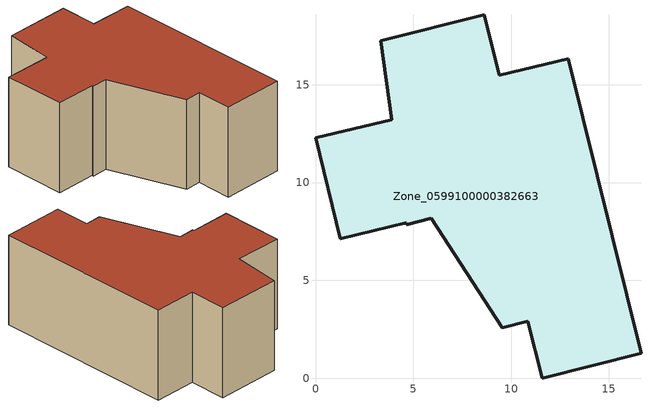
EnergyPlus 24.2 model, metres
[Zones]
Zone_0599100000382663
 floor ground (C_G): 4.63,7.96 1.27,7.13 0,12.28 3.9,13.2 3.33,17.26 8.63,18.58 9.4,15.48 12.91,16.34 16.64,1.28 11.59,0 10.84,2.92 9.54,2.58 5.93,8.18 4.65,7.84 z0
 wall outside (C_F): 1.27,7.13 4.63,7.96 4.65,7.84 5.93,8.18 9.54,2.58 10.84,2.92 11.59,0 16.64,1.28 12.91,16.34 9.4,15.48 8.63,18.58 3.33,17.26 3.9,13.2 0,12.28 1.27,7.13 z0:7.77
 roof outside (C_R): 3.9,13.2 0,12.28 1.27,7.13 4.63,7.96 4.65,7.84 5.93,8.18 9.54,2.58 10.84,2.92 11.59,0 16.64,1.28 12.91,16.34 9.4,15.48 8.63,18.58 3.33,17.26 z7.77
[BUILDING]
Pand.0599100000382663: North Axis=0; Terrain=City; Loads Convergence Tolerance Value=0.04; Temperature Convergence Tolerance Value=0.4; Solar Distribution=FullExterior; Maximum Number of Warmup Days=25; Minimum Number of Warmup Days=1
[Site:Location]
Rotterdam.The.Hague.AP_ZH_NLD Design_Conditions: Latitude=51.96; Longitude=4.45; Time Zone=1; Elevation=-4.5
[SITE:GROUNDTEMPERATURE:BUILDINGSURFACE]
18, 18, 18, 18, 18, 18, 18, 18, 18, 18, 18, 18
[MATERIAL] Thermal Absorptance=0.9; Solar Absorptance=0.7; Visible Absorptance=0.7
Name | Roughness | Thickness | Conductivity | Density | Specific Heat
G.D.1992-2005 | MediumSmooth | 0.15 | 0.06 | 540 | 1210
F.D.1992-2005 | Rough | 0.3 | 0.12 | 1920 | 840
R.D.1992-2005 | MediumRough | 0.2 | 0.08 | 1500 | 1000
[CONSTRUCTION]
C_G: G.D.1992-2005
C_F: F.D.1992-2005
C_R: R.D.1992-2005
[ZONE]
Zone_0599100000382663: Type=1; Multiplier=1; Ceiling Height=Autocalculate; Volume=Autocalculate; Floor Area=autocalculate; Part of Total Floor Area=Yes
[ZONEINFILTRATION:DESIGNFLOWRATE]
Infil_Zone_0599100000382663: Zone or ZoneList or Space or SpaceList=Zone_0599100000382663; Schedule=AlwaysOn; Design Flow Rate Calculation Method=Flow/Area; Flow Rate per Floor Area=0.0021; Constant Term Coefficient=1; Temperature Term Coefficient=0; Velocity Term Coefficient=0; Velocity Squared Term Coefficient=0
[HVACTEMPLATE:ZONE:IDEALLOADSAIRSYSTEM]
Zone_0599100000382663: Maximum Heating Supply Air Temperature=50; Minimum Cooling Supply Air Temperature=13; Maximum Heating Supply Air Humidity Ratio=0.0156; Minimum Cooling Supply Air Humidity Ratio=0.0077; Heating Limit=NoLimit; Cooling Limit=NoLimit; Dehumidification Control Type=ConstantSensibleHeatRatio; Cooling Sensible Heat Ratio=0.7; Dehumidification Setpoint=60; Humidification Control Type=None; Humidification Setpoint=30; Outdoor Air Method=None; Outdoor Air Flow Rate per Person=0.00944; Outdoor Air Flow Rate per Zone Floor Area=0; Outdoor Air Flow Rate per Zone=0; Demand Controlled Ventilation Type=None; Outdoor Air Economizer Type=NoEconomizer; Heat Recovery Type=None; Sensible Heat Recovery Effectiveness=0.7; Latent Heat Recovery Effectiveness=0.65
[ZONECONTROL:THERMOSTAT]
ThermostatControl_Zone_0599100000382663: Zone or ZoneList=Zone_0599100000382663; Control Type Schedule=DualSetpointControlType; Control 1=Thermostat_Zone_0599100000382663; Temperature Difference Between Cutout And Setpoint=0
[THERMOSTATSETPOINT:DUALSETPOINT]
Thermostat_Zone_0599100000382663: Heating Setpoint Temperature Schedule=HeatingSetpoint_Zone_0599100000382663; Cooling Setpoint Temperature Schedule=CoolingSetpoint_Zone_0599100000382663
[SCHEDULE:COMPACT]
HeatingSetpoint_Zone_0599100000382663: Through: 12/31, For: AllDays, Until: 24:00, 21
CoolingSetpoint_Zone_0599100000382663: Through: 12/31, For: AllDays, Until: 24:00, 24
DualSetpointControlType: Through: 12/31, For: AllDays, Until: 24:00, 4
AlwaysOn: Through: 12/31, For: AllDays, Until: 24:00, 1
